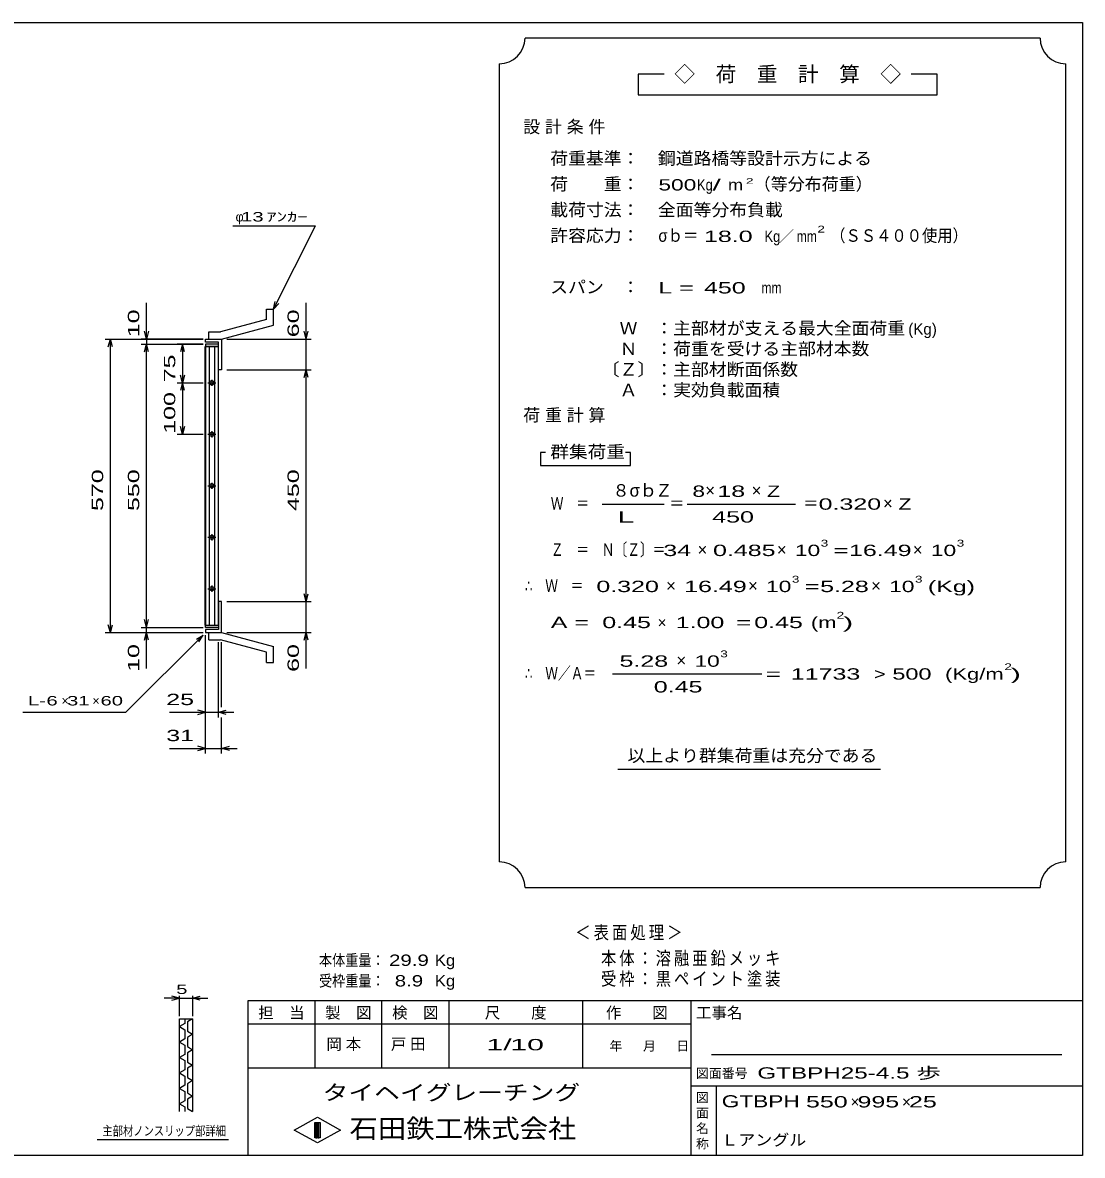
# Model space of a CAD drawing. Units: millimetres, scale not verified. Extents: x -1820 to 1731, y -1282 to 1054.
# Drawn here: x -326 to 1731, y -1146 to 1054 of the extents above; entities that cross this region are included whole.
import ezdxf
from ezdxf.enums import TextEntityAlignment as Align

# ---------------------------------------------------------------- set-up
doc = ezdxf.new("R2010")
doc.units = ezdxf.units.MM
doc.header["$LTSCALE"] = 10
for name, color, linetype, lineweight in [('0_2', 150, 'Continuous', 25), ('16', 3, 'Continuous', 25), ('19', 6, 'Continuous', 25), ('22', 4, 'Continuous', 25), ('24', 2, 'Continuous', 25), ('32', 4, 'Continuous', 25)]:
    doc.layers.add(name, color=color, linetype=linetype, lineweight=lineweight)
doc.styles.add('ベクトル', font='')
doc.styles.get('ベクトル').set_extended_font_data('ベクトル')

msp = doc.modelspace()

# ---------------------------------------------------------------- linework, layer by layer
at = {"layer": '0_2'}
for p, q in [((-1729, 1053.5), (1731, 1053.5)), ((1731, 1053.5), (1731, -1146.5)), ((1731, -846.5), (111, -846.5)), ((111, -846.5), (111, -1146.5)), ((241, -846.5), (241, -976.5)), ((371, -976.5), (371, -846.5)), ((501, -846.5), (501, -976.5)), ((761, -976.5), (761, -846.5)), ((971, -846.5), (971, -1146.5)), ((971, -891.5), (111, -891.5)), ((1691, -951.5), (1011, -951.5)), ((111, -976.5), (971, -976.5)), ((971, -1011.5), (1731, -1011.5)), ((1021, -1146.5), (1021, -1011.5)), ((201, -1097.5), (246, -1072.5)), ((246, -1072.5), (291, -1097.5)), ((246, -1122.5), (201, -1097.5)), ((241, -1082.5), (251, -1082.5)), ((241, -1112.5), (241, -1082.5)), ((241, -1082.5), (243, -1082.5)), ((243, -1082.5), (243, -1112.5)), ((245, -1112.5), (245, -1082.5)), ((245, -1082.5), (247, -1082.5)), ((291, -1097.5), (246, -1122.5)), ((247, -1082.5), (247, -1112.5)), ((249, -1112.5), (249, -1082.5)), ((249, -1082.5), (251, -1082.5)), ((251, -1082.5), (251, -1112.5)), ((251, -1082.5), (251, -1112.5)), ((251, -1112.5), (241, -1112.5)), ((243, -1112.5), (245, -1112.5)), ((247, -1112.5), (249, -1112.5)), ((1731, -1146.5), (-1729, -1146.5))]:
    msp.add_line(p, q, dxfattribs=at)
at = {"layer": '16'}
for p, q in [((28.3, -116.5), (28.3, 424.5)), ((28.3, 424.5), (29, 424.5)), ((54, 429), (29, 429)), ((29, 429), (29, 424.5)), ((29, 424.5), (54, 424.5)), ((29, 424.5), (29, -116.5)), ((54, 424.5), (29, 424.5)), ((36, 424.5), (36, -116.5)), ((47, -116.5), (47, 424.5)), ((54, 424.5), (54, 429)), ((54, -116.5), (54, 424.5)), ((33, 354), (49, 354)), ((43, 357), (39, 357)), ((41, 360), (41, 348)), ((39, 351), (43, 351)), ((33, 254), (49, 254)), ((43, 257), (39, 257)), ((39, 251), (43, 251)), ((41, 260), (41, 248)), ((33, 154), (49, 154)), ((43, 157), (39, 157)), ((41, 160), (41, 148)), ((39, 151), (43, 151)), ((33, 54), (49, 54)), ((43, 57), (39, 57)), ((39, 51), (43, 51)), ((41, 60), (41, 48)), ((43, -43), (39, -43)), ((41, -40), (41, -52)), ((33, -46), (49, -46)), ((39, -49), (43, -49)), ((29, -116.5), (28.3, -116.5)), ((29, -116.5), (54, -116.5)), ((29, -121), (29, -116.5)), ((29, -116.5), (54, -116.5)), ((54, -121), (29, -121)), ((54, -116.5), (54, -121))]:
    msp.add_line(p, q, dxfattribs=at)
for centre, radius, start, end in [((39, 354), 3, 90, 270), ((41, 354), 4, 46.6, 133.4), ((43, 354), 3, 270, 90), ((41, 354), 4, 226.6, 313.4), ((39, 254), 3, 90, 270), ((41, 254), 4, 46.6, 133.4), ((41, 254), 4, 226.6, 313.4), ((43, 254), 3, 270, 90), ((39, 154), 3, 90, 270), ((41, 154), 4, 46.6, 133.4), ((43, 154), 3, 270, 90), ((41, 154), 4, 226.6, 313.4), ((39, 54), 3, 90, 270), ((41, 54), 4, 46.6, 133.4), ((41, 54), 4, 226.6, 313.4), ((43, 54), 3, 270, 90), ((39, -46), 3, 90, 270), ((41, -46), 4, 46.6, 133.4), ((43, -46), 3, 270, 90), ((41, -46), 4, 226.6, 313.4)]:
    msp.add_arc(centre, radius, start, end, dxfattribs=at)
at = {"layer": '19'}
for p, q in [((147, 497), (161, 497)), ((147, 477), (147, 497)), ((161, 466), (161, 497)), ((147, 477), (58, 453)), ((60, 439), (161, 466)), ((35, 453), (58, 453)), ((35, 439), (35, 453)), ((29, 433), (29, 439)), ((29, 439), (59, 439)), ((54, 433), (29, 433)), ((35, 439), (60, 439)), ((54, 379), (54, 433)), ((59, 439), (60, 438)), ((60, 438), (60, 379)), ((60, 379), (54, 379)), ((60, -71), (54, -71)), ((54, -71), (54, -125)), ((60, -130), (60, -71)), ((29, -125), (29, -131)), ((54, -125), (29, -125)), ((29, -131), (59, -131)), ((35, -131), (60, -131)), ((35, -145), (35, -131)), ((59, -131), (60, -130)), ((60, -131), (161, -158)), ((35, -145), (58, -145)), ((147, -169), (58, -145)), ((147, -189), (147, -169)), ((161, -189), (161, -158)), ((147, -189), (161, -189))]:
    msp.add_line(p, q, dxfattribs=at)
at = {"layer": '22'}
for p, q in [((82, 659), (242, 659)), ((161, 497), (242, 659)), ((-86, 439), (-86, 509)), ((161, 497), (164, 511.6)), ((161, 497), (171, 508)), ((224, 439), (224, 509)), ((-86, 439), (-90, 454)), ((-82, 454), (-86, 439)), ((224, 439), (220, 454)), ((224, 439), (228, 454)), ((-166, 439), (24, 439)), ((-160, 424), (-156, 439)), ((-152, 424), (-156, 439)), ((-156, -131), (-156, 439)), ((24, 439), (-96, 439)), ((-96, 429), (24, 429)), ((-90, 414), (-86, 429)), ((-86, 439), (-86, 429)), ((-82, 414), (-86, 429)), ((-86, -121), (-86, 429)), ((24, 429), (-26, 429)), ((-16, 429), (-20, 414)), ((-12, 414), (-16, 429)), ((-16, 429), (-16, 354)), ((70, 439), (234, 439)), ((224, 379), (224, 439)), ((70, 379), (234, 379)), ((220, 364), (224, 379)), ((228, 364), (224, 379)), ((224, -71), (224, 379)), ((-26, 354), (24, 354)), ((-16, 354), (-20, 369)), ((-16, 354), (-20, 339)), ((-12, 369), (-16, 354)), ((-12, 339), (-16, 354)), ((-16, 354), (-16, 254)), ((-16, 254), (-20, 269)), ((-12, 269), (-16, 254)), ((-26, 254), (24, 254)), ((224, -71), (220, -56)), ((224, -71), (228, -56)), ((70, -71), (234, -71)), ((224, -131), (224, -71)), ((-86, -121), (-90, -106)), ((-86, -121), (-82, -106)), ((-166, -131), (24, -131)), ((-156, -131), (-160, -116)), ((-156, -131), (-152, -116)), ((-96, -121), (24, -121)), ((-96, -131), (24, -131)), ((-90, -146), (-86, -131)), ((-86, -131), (-86, -121)), ((-82, -146), (-86, -131)), ((-86, -201), (-86, -131)), ((70, -131), (234, -131)), ((220, -146), (224, -131)), ((228, -146), (224, -131)), ((224, -201), (224, -131)), ((-126, -286), (24, -136)), ((11, -144), (24, -136)), ((16, -149), (24, -136)), ((29, -296), (29, -136)), ((29, -366), (29, -136)), ((54, -296), (54, -150)), ((60, -276), (60, -150)), ((-326, -286), (-126, -286)), ((-41, -286), (29, -286)), ((29, -286), (14, -282)), ((14, -290), (29, -286)), ((29, -286), (54, -286)), ((54, -286), (69, -282)), ((69, -290), (54, -286)), ((54, -286), (84, -286)), ((60, -366), (60, -296)), ((29, -356), (14, -352)), ((60, -356), (75, -352)), ((-41, -356), (29, -356)), ((14, -360), (29, -356)), ((29, -356), (60, -356)), ((75, -360), (60, -356)), ((60, -356), (90, -356))]:
    msp.add_line(p, q, dxfattribs=at)
at = {"layer": '24', "color": 4}
for p, q in [((1649, 1023.5), (649, 1023.5)), ((599, 973.5), (599, -576.5)), ((1699, -576.5), (1699, 973.5)), ((919, 953.5), (869, 953.5)), ((869, 953.5), (869, 913.5)), ((1449, 953.5), (1399, 953.5)), ((1449, 913.5), (1449, 953.5)), ((869, 913.5), (1449, 913.5)), ((689, 218.5), (679, 218.5)), ((679, 218.5), (679, 193.5)), ((854, 218.5), (844, 218.5)), ((854, 193.5), (854, 218.5)), ((679, 193.5), (854, 193.5)), ((799, 118.5), (919, 118.5)), ((964, 118.5), (1174, 118.5)), ((819, -211.5), (1109, -211.5)), ((829, -396.5), (1339, -396.5)), ((649, -626.5), (1649, -626.5))]:
    msp.add_line(p, q, dxfattribs=at)
for centre, start, end in [((599, 1023.5), 270, 0), ((1699, 1023.5), 180, 270), ((599, -626.5), 0, 90), ((1699, -626.5), 90, 180)]:
    msp.add_arc(centre, 50, start, end, dxfattribs=at)
at = {"layer": '32'}
for p, q in [((-21.5, -841.4), (-51.5, -841.4)), ((-21.5, -841.4), (-36.5, -837.4)), ((-36.5, -845.4), (-21.5, -841.4)), ((-21.5, -876.4), (-21.5, -836.4)), ((-21.5, -841.4), (3.5, -841.4)), ((3.5, -836.4), (3.5, -876.4)), ((3.5, -841.4), (18.5, -837.4)), ((18.5, -845.4), (3.5, -841.4)), ((3.5, -841.4), (33.5, -841.4)), ((-21.5, -881.4), (3.5, -881.4)), ((-21.5, -1061.4), (-21.5, -881.4)), ((-11.5, -890.4), (-21.5, -896.4)), ((-21.5, -896.4), (-11.5, -902.4)), ((-11.5, -881.4), (-11.5, -890.4)), ((3.5, -881.4), (-6.5, -887.4)), ((-6.5, -887.4), (-6.5, -905.4)), ((3.5, -881.4), (3.5, -1061.4)), ((-11.5, -920.4), (-21.5, -926.4)), ((-11.5, -902.4), (-11.5, -920.4)), ((-6.5, -905.4), (3.5, -911.4)), ((3.5, -911.4), (-6.5, -917.4)), ((-6.5, -917.4), (-6.5, -935.4)), ((-21.5, -926.4), (-11.5, -932.4)), ((-11.5, -932.4), (-11.5, -950.4)), ((-6.5, -935.4), (3.5, -941.4)), ((3.5, -941.4), (-6.5, -947.4)), ((-11.5, -950.4), (-21.5, -956.4)), ((-21.5, -956.4), (-11.5, -962.4)), ((-11.5, -962.4), (-11.5, -980.4)), ((-6.5, -947.4), (-6.5, -965.4)), ((-6.5, -965.4), (3.5, -971.4)), ((-11.5, -980.4), (-21.5, -986.4)), ((-21.5, -986.4), (-11.5, -992.4)), ((3.5, -971.4), (-6.5, -977.4)), ((-6.5, -977.4), (-6.5, -995.4)), ((-11.5, -1010.4), (-21.5, -1016.4)), ((-11.5, -992.4), (-11.5, -1010.4)), ((-6.5, -995.4), (3.5, -1001.4)), ((3.5, -1001.4), (-6.5, -1007.4)), ((-6.5, -1007.4), (-6.5, -1025.4)), ((-21.5, -1016.4), (-11.5, -1022.4)), ((-11.5, -1022.4), (-11.5, -1040.4)), ((-6.5, -1025.4), (3.5, -1031.4)), ((3.5, -1031.4), (-6.5, -1037.4)), ((-11.5, -1040.4), (-21.5, -1046.4)), ((-21.5, -1046.4), (-11.5, -1052.4)), ((-11.5, -1052.4), (-11.5, -1061.4)), ((-6.5, -1037.4), (-6.5, -1055.4)), ((-6.5, -1055.4), (3.5, -1061.4)), ((73.5, -1116.4), (-181.5, -1116.4))]:
    msp.add_line(p, q, dxfattribs=at)

# ---------------------------------------------------------------- texts
at = {"layer": '0_2', "style": 'ベクトル'}
for s, height, p in [('担\u3000当', 21.99, (131, -869.5)), ('製\u3000図', 21.99, (261, -869.5)), ('検\u3000図', 21.99, (391, -869.5)), ('尺\u3000\u3000度', 21.99, (571, -869.5)), ('作\u3000\u3000図', 21.99, (806, -869.5)), ('工事名', 21.99, (981, -869.5)), ('年', 18.3, (813, -934)), ('月', 18.3, (878, -934)), ('日', 18.3, (943, -934)), ('図面番号', 18.33, (981, -987)), ('図', 18.3, (981, -1034)), ('面', 18.3, (981, -1064)), ('名', 18.3, (981, -1094)), ('称', 18.3, (981, -1124))]:
    msp.add_text(s, height=height, dxfattribs=at).set_placement(p, align=Align.MIDDLE_LEFT)
at = {"layer": '0_2', "color": 222, "style": 'ベクトル'}
for s, height, width, p in [('タイヘイグレーチング', 29.33, 1.25, (256, -1024.5)), ('石田鉄工株式会社', 36.66, 1.1, (308.5, -1094.5))]:
    msp.add_text(s, height=height, dxfattribs=dict(at, width=width)).set_placement(p, align=Align.MIDDLE_LEFT)
at = {"layer": '22', "color": 2, "style": 'ベクトル'}
for s, height, width, p in [(' 13 ', 18.33, 1.6, (87, 676.5)), ('ｱﾝｶｰ', 18.33, 1.6, (147, 676.5)), ('L-', 18.33, 1.6, (-316, -263.5)), (' 6 ', 18.33, 1.6, (-291, -263.5)), (' 31 ', 18.33, 1.6, (-251, -263.5)), (' 60 ', 18.33, 1.6, (-186, -263.5)), (' 25 ', 21.99, 1.65, (-61, -261)), (' 31 ', 21.99, 1.65, (-61, -331)), ('本体重量：', 21.99, 0.85, (249, -767.5)), (' 29.9', 21.99, 1.35, (374, -767.5)), ('Kg', 21.99, 1.1, (474, -767.5)), ('受枠重量：', 21.99, 0.85, (249, -807.5)), ('  8.9', 21.99, 1.35, (374, -807.5)), ('Kg', 21.99, 1.1, (474, -807.5)), ('1/', 21.99, 2, (574, -931.5)), (' 10 ', 21.99, 2, (604, -931.5)), ('GTBPH25-4.5 歩      ', 21.99, 1.6, (1100, -986.5)), ('GTBPH', 23.46, 1.4, (1031, -1041.5)), (' 550 ', 21.99, 1.65, (1181, -1042.5)), (' 995 ', 21.99, 1.65, (1281, -1042.5)), (' 25 ', 21.99, 1.65, (1381, -1042.5)), ('Ｌアングル', 21.99, 1.1, (1030, -1116.5))]:
    msp.add_text(s, height=height, dxfattribs=dict(at, width=width)).set_placement(p, align=Align.MIDDLE_LEFT)
for s, height, p in [('φ', 18.3, (87, 676.5)), ('×', 18.3, (-251, -263.5)), ('×', 18.3, (-191, -263.5)), ('×', 22, (1281, -1042.5)), ('×', 22, (1381, -1042.5))]:
    msp.add_text(s, height=height, dxfattribs=at).set_placement(p, align=Align.MIDDLE_LEFT)
at = {"layer": '22', "color": 2, "style": 'ベクトル', "width": 1.65}
for s, p in [(' 10 ', (-111, 429)), (' 60 ', (199, 429)), (' 75 ', (-41, 341.5)), (' 100 ', (-41, 241.5)), (' 570 ', (-181, 91.5)), (' 550 ', (-111, 91.5)), (' 450 ', (199, 91.5)), (' 10 ', (-111, -221)), (' 60 ', (199, -221))]:
    msp.add_text(s, height=21.99, rotation=90, dxfattribs=at).set_placement(p, align=Align.MIDDLE_LEFT)
at = {"layer": '22', "color": 2, "attachment_point": 4, "style": 'ベクトル'}
for s, insert, char_height in [('\\T1.2;\\W0.85;＜表面処理＞', (746.5, -715), 25.66), ('\\T1.19;\\W0.85;本体：溶融亜鉛メッキ', (796.5, -765), 25.66), ('\\T1.19;\\W0.85;受枠：黒ペイント塗装', (796.5, -805), 25.66), ('\\T1.25;岡本\u3000', (263.5, -931.5), 21.99), ('\\T1.25;戸田\u3000', (388.5, -931.5), 21.99)]:
    msp.add_mtext(s, dxfattribs=dict(at, insert=insert, char_height=char_height))
at = {"layer": '24', "style": 'ベクトル'}
for s, height, p in [('◇\u3000荷\u3000重\u3000計\u3000算\u3000◇', 29.33, (939, 953.5)), ('（等分布荷重）', 24.19, (1093, 740)), ('／', 22, (1141.5, 638.5)), ('(Kg)', 21.99, (1393, 458.5)), ('８', 24.2, (819, 145)), ('σｂ', 24.19, (852, 145)), ('Ｚ', 24.2, (902, 145)), ('×', 24.2, (999, 145)), ('×', 24.2, (1089, 145)), ('×', 24.2, (1344, 120)), ('×', 24.2, (984, 30)), ('×', 24.2, (1138, 30)), ('×', 24.2, (1402, 30)), ('×', 24.2, (923, -40)), ('×', 24.2, (1082, -40)), ('×', 24.2, (1321, -40)), ('×', 22, (906.5, -111.5)), ('×', 24.2, (943, -185))]:
    msp.add_text(s, height=height, dxfattribs=at).set_placement(p, align=Align.MIDDLE_LEFT)
for s, height, width, p in [('荷重基準：\u3000', 24.19, 1.05, (698, 790)), ('鋼道路橋等設計示方による', 24.19, 1.05, (907, 790)), ('荷\u3000\u3000重：\u3000', 24.19, 1.05, (698, 740)), ('500', 21.99, 1.5, (908, 738.5)), ('Kg', 21.99, 0.85, (983, 738.5)), ('/', 22, 2, (1013, 738.5)), ('2', 11, 1.8, (1078, 746)), ('m', 22, 1.2, (1043, 738.5)), ('載荷寸法：\u3000', 24.19, 1.05, (698, 690)), ('全面等分布負載', 24.19, 1.05, (907, 690)), ('許容応力：\u3000', 24.19, 1.05, (698, 640)), ('σｂ＝', 24.19, 0.9, (908, 640)), (' 18.0', 21.99, 1.65, (983, 638.5)), ('Kg', 21.99, 0.85, (1114, 638.5)), ('mm', 21.99, 0.8, (1176.5, 638.5)), ('2', 13.2, 1.5, (1216.5, 652.5)), ('（ＳＳ４００使用）', 24.19, 0.9, (1241.5, 640)), ('スパン\u3000：\u3000', 24.19, 1.05, (698, 540)), ('L =', 21.99, 1.65, (908, 538.5)), (' 450 ', 21.99, 1.65, (983, 538.5)), ('mm', 21.99, 0.8, (1108, 538.5)), ('\u3000Ｗ\u3000：主部材が支える最大全面荷重', 24.19, 1.05, (798, 460)), ('\u3000Ｎ\u3000：荷重を受ける主部材本数', 24.19, 1.05, (798, 420)), ('〔Ｚ〕：主部材断面係数', 24.19, 1.05, (798, 380)), ('\u3000Ａ\u3000：実効負載面積', 24.19, 1.05, (798, 340)), ('群集荷重', 24.19, 1.1, (698, 220)), ('8', 22, 1.5, (974, 143.5)), (' 18 ', 21.99, 1.65, (1009, 143.5)), ('Z', 22, 1.4, (1119, 143.5)), ('Ｗ\u3000＝', 24.19, 0.75, (699, 120)), ('＝', 24.2, 0.9, (929, 120)), ('＝', 24.2, 0.9, (1189, 120)), ('0.320', 21.99, 1.65, (1219, 118.5)), ('Z', 22, 1.4, (1374, 118.5)), (' 450 ', 21.99, 1.65, (999, 93.5)), ('Ｚ\u3000＝\u3000Ｎ〔Ｚ〕＝', 24.19, 0.75, (699, 30)), ('3', 13.2, 1.5, (1223, 42.5)), ('3', 13.2, 1.5, (1487, 42.5)), (' 34 ', 21.99, 1.65, (904, 28.5)), ('0.485', 21.99, 1.65, (1014, 28.5)), ('10', 21.99, 1.5, (1173, 28.5)), ('=', 22, 1.7, (1248, 28.5)), ('16.49', 21.99, 1.65, (1278, 28.5)), ('10', 21.99, 1.5, (1437, 28.5)), ('3', 13.2, 1.5, (1167, -27.5)), ('3', 13.2, 1.5, (1406, -27.5)), ('∴\u3000Ｗ\u3000＝', 24.19, 0.75, (649, -40)), (' 0.320', 21.99, 1.65, (774, -41.5)), ('16.49', 21.99, 1.65, (958, -41.5)), ('10', 21.99, 1.5, (1117, -41.5)), ('=', 22, 1.7, (1192, -41.5)), ('5.28', 21.99, 1.65, (1222, -41.5)), ('10', 21.99, 1.5, (1356, -41.5)), ('(Kg)', 21.99, 1.65, (1431, -41.5)), ('A = ', 21.99, 1.65, (699, -111.5)), ('0.45', 21.99, 1.65, (799, -111.5)), ('1.00', 21.99, 1.65, (941.5, -111.5)), ('=', 22, 1.7, (1059, -111.5)), ('0.45', 21.99, 1.65, (1094, -111.5)), ('(m', 21.99, 1.45, (1204, -111.5)), ('2', 13.2, 1.5, (1254, -97.5)), (')', 22, 2, (1266.5, -111.5)), (' 5.28', 21.99, 1.65, (819, -186.5)), ('10', 21.99, 1.5, (978, -186.5)), ('3', 13.2, 1.5, (1028, -172.5)), ('∴\u3000Ｗ／Ａ＝', 24.19, 0.75, (649, -210)), ('2', 13.2, 1.5, (1579.5, -197.5)), ('=', 22, 1.7, (1116.5, -211.5)), (' 11733 ', 21.99, 1.65, (1151.5, -211.5)), ('>', 22, 1.3, (1326.5, -211.5)), (' 500 ', 21.99, 1.55, (1349.5, -211.5)), ('(Kg/m', 21.99, 1.45, (1464.5, -211.5)), (')', 22, 2, (1592, -211.5)), ('0.45', 21.99, 1.65, (899, -236.5)), ('以上より群集荷重は充分である', 24.19, 1.05, (848, -370))]:
    msp.add_text(s, height=height, dxfattribs=dict(at, width=width)).set_placement(p, align=Align.MIDDLE_LEFT)
at = {"layer": '24', "attachment_point": 4, "style": 'ベクトル'}
for s, insert, char_height in [('\\T1.28;設計条件', (645.5, 850), 24.19), ('\\T1.28;荷重計算', (645.5, 290), 24.19), ('\\T1.5;\\W2;\\~L\\~', (804, 93.5), 21.99)]:
    msp.add_mtext(s, dxfattribs=dict(at, insert=insert, char_height=char_height))
at = {"layer": '32', "color": 2, "style": 'ベクトル'}
for s, width, p in [(' 5 ', 1.6, (-39, -823.9)), ('主部材ノンスリップ部詳細', 0.8, (-171.5, -1098.9))]:
    msp.add_text(s, height=18.33, dxfattribs=dict(at, width=width)).set_placement(p, align=Align.MIDDLE_LEFT)

doc.saveas('drawing.dxf')
